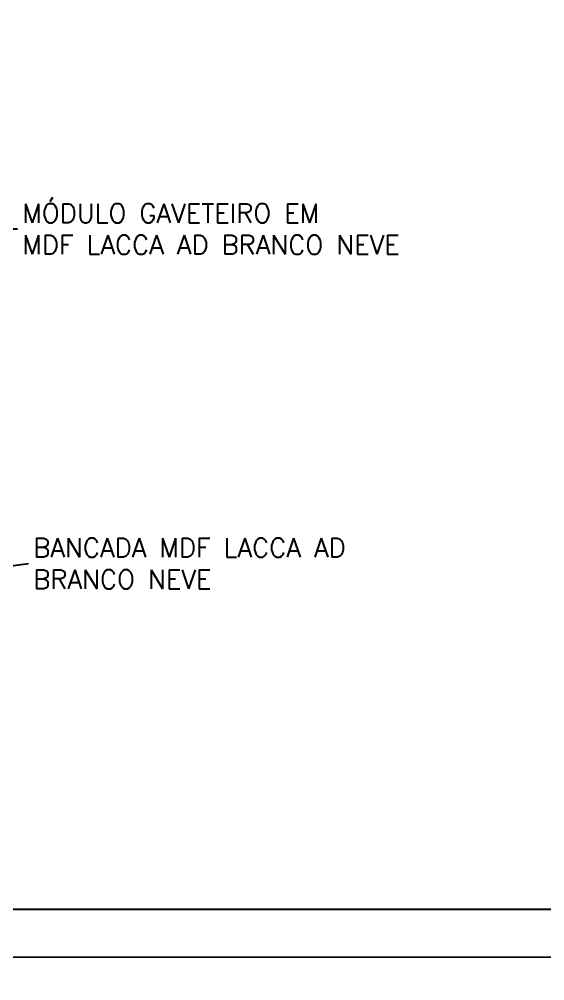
# Model space of a CAD drawing. Extents: x 126968 to 132038, y -1805 to 3860.
# Drawn here: x 129522.9 to 129661.3, y 288.5 to 541.9 of the extents above; entities that cross this region are included whole.
import ezdxf

# ---------------------------------------------------------------- set-up
doc = ezdxf.new("R2010")
doc.units = 0
doc.header["$MEASUREMENT"] = 0
doc.layers.get('0').update_dxf_attribs({"linetype": 'CONTINUOUS'})
doc.layers.add('PENA 03', color=3, linetype='CONTINUOUS', lineweight=15)
doc.layers.add('PENA 05', color=5, linetype='CONTINUOUS', lineweight=25)
doc.styles.get("Standard").update_dxf_attribs({"font": 'romans.shx'})
doc.dimstyles.new('cota 25-5', dxfattribs={"dimscale": 25, "dimtxt": 0.2, "dimasz": 0.2, "dimexe": 0.1, "dimexo": 0.1, "dimgap": 0.05, "dimtad": 1, "dimdec": 1, "dimlfac": 0.2, "dimrnd": 0.2, "dimzin": 12, "dimdsep": 46, "dimtxsty": 'Standard', "dimblk": 'DOTSMALL', "dimcen": 0.5, "dimdle": 0.1, "dimclrd": 1, "dimclre": 1, "dimclrt": 2, "dimadec": 0, "dimazin": 0, "dimtfac": 1, "dimtdec": 1, "dimtix": 1, "dimtmove": 2, "dimatfit": 3, "dimldrblk": 'DOTSMALL', "dimfxl": 1, "dimtvp": 0.5, "dimtolj": 1, "dimtzin": 0, "dimarcsym": 0})

# ---------------------------------------------------------------- blocks, each defined once
blk = doc.blocks.new('_DOTSMALL')
at = {"color": 0, "linetype": 'ByBlock', "const_width": 0.5}
blk.add_lwpolyline([(-0.0625, 0, 1), (0.0625, 0, 1)], format="xyb", close=True, dxfattribs=at)

msp = doc.modelspace()

# ---------------------------------------------------------------- linework, layer by layer
at = {"layer": 'PENA 03'}
for points in [[(129067.743, 294.797), (129810.243, 294.797), (129810.243, 819.797), (129067.743, 819.797)], [(129067.743, -230.203), (129810.243, -230.203), (129810.243, 294.797), (129067.743, 294.797)]]:
    msp.add_lwpolyline(points, close=True, dxfattribs=at)
at = {"layer": 'PENA 05'}
msp.add_lwpolyline([(129110.243, 807.297), (129797.743, 807.297), (129797.743, 307.297), (129110.243, 307.297)], close=True, dxfattribs=at)

# ---------------------------------------------------------------- texts
at = {"color": 2, "ltscale": 2, "char_height": 5, "attachment_point": 4}
for s, insert in [('MÓDULO GAVETEIRO EM\\PMDF LACCA AD BRANCO NEVE', (129523.657, 486.657)), ('BANCADA MDF LACCA AD\\PBRANCO NEVE', (129526.55, 398.505))]:
    msp.add_mtext(s, dxfattribs=dict(at, insert=insert))

# ---------------------------------------------------------------- leaders
at = {"ltscale": 2, "annotation_type": 0, "has_hookline": 1, "hookline_direction": 0}
for points, text_width in [([(129485.345, 471.991), (129517.407, 486.657), (129522.407, 486.657)], 113.81), ([(129423.962, 384.862), (129525.3, 398.505)], 93.333)]:
    msp.add_leader(points, dimstyle='cota 25-5', override={"dimgap": 0.05, "dimtad": 0}, dxfattribs=dict(at, text_width=text_width))

doc.saveas('drawing.dxf')
